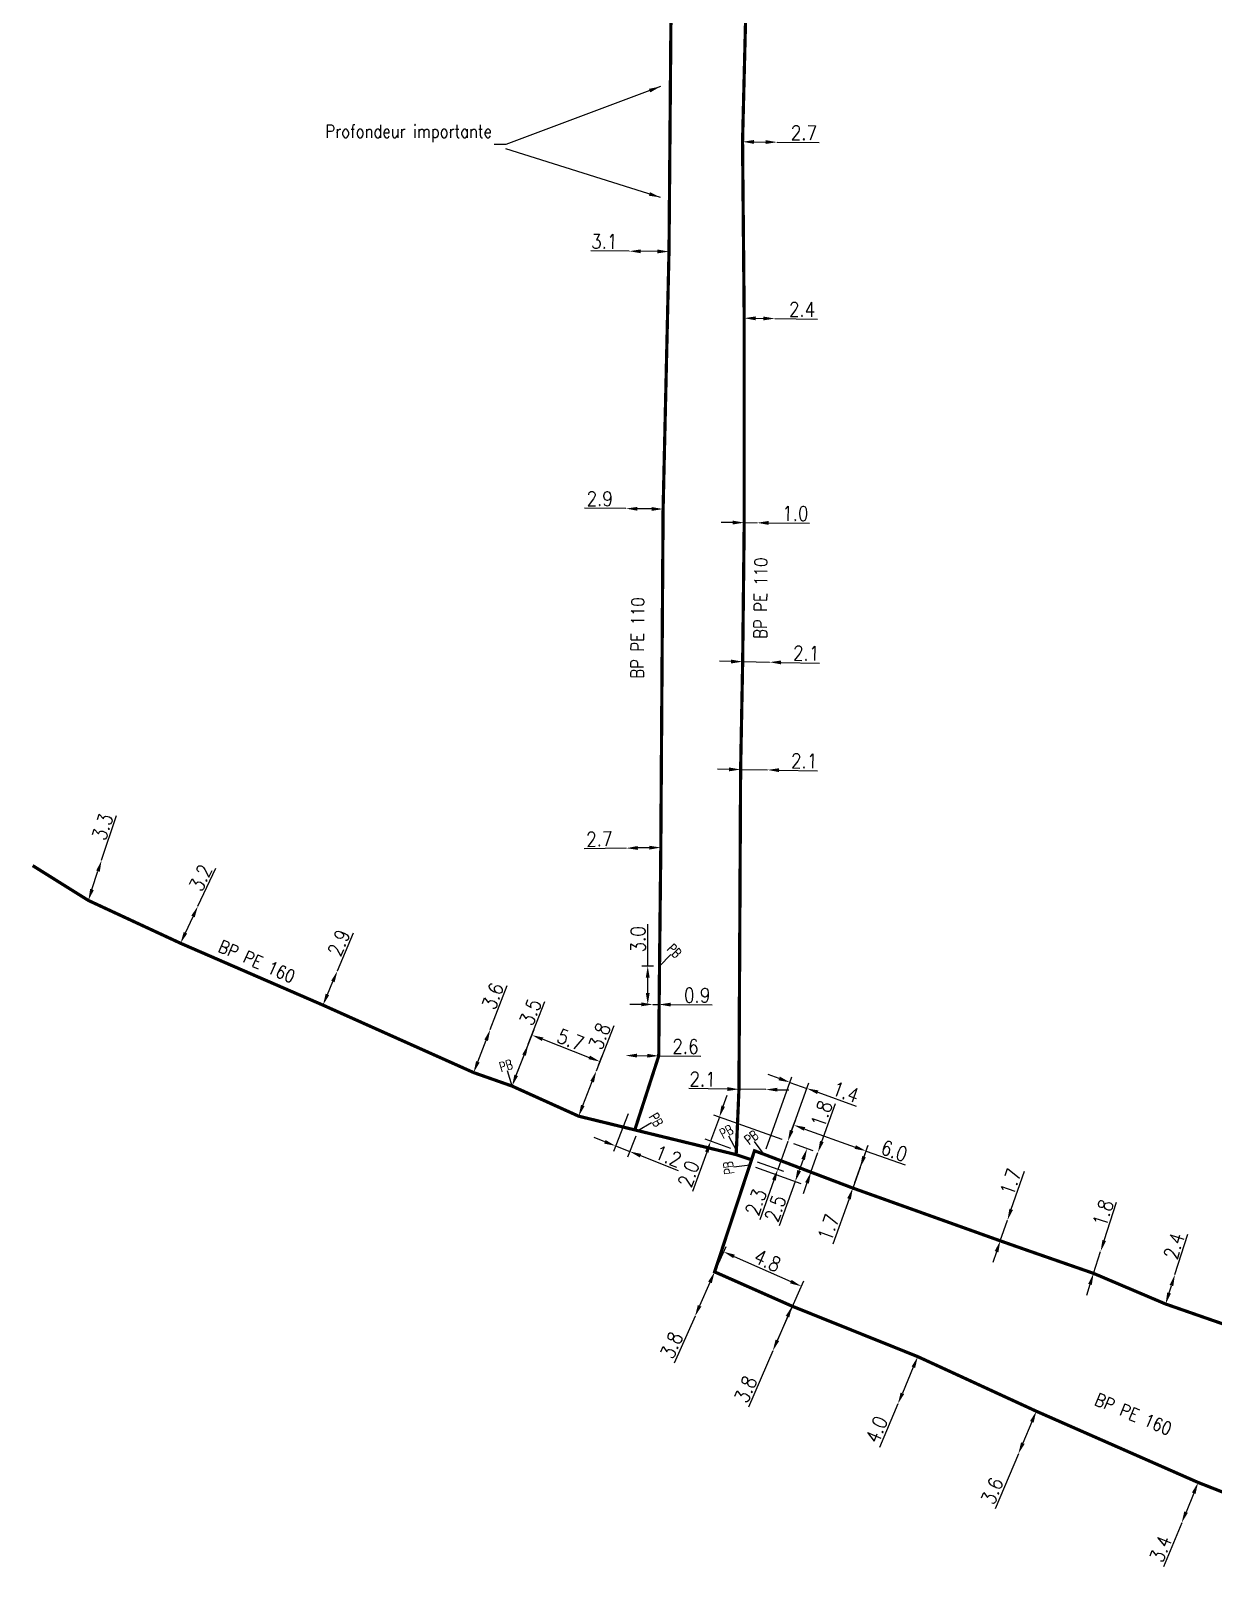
# Model space of a CAD drawing. Header units: millimetres. Extents: x 185000 to 186000, y 127990 to 129010.
# Drawn here: x 184999.9 to 185092.2, y 128389.4 to 128510.6 of the extents above; entities that cross this region are included whole.
import ezdxf
from ezdxf.enums import TextEntityAlignment as Align

# ---------------------------------------------------------------- set-up
doc = ezdxf.new("R2010")
doc.units = ezdxf.units.MM
doc.header["$PDMODE"] = 34
doc.linetypes.add('L_25_PE', pattern=[2000, 1000, 1000])
doc.layers.get('0').update_dxf_attribs({"linetype": 'CONTINUOUS'})
doc.layers.get('DEFPOINTS').update_dxf_attribs({"linetype": 'CONTINUOUS'})
doc.layers.add('L_150', color=1, linetype='CONTINUOUS')
doc.layers.add('L_340', color=7, linetype='CONTINUOUS')
doc.styles.add('G_ROMANS', font='ROMANS.SHX', dxfattribs={"width": 0.75})
doc.styles.get("Standard").update_dxf_attribs({"font": 'romans.shx', "width": 0.85})
doc.dimstyles.get("Standard").update_dxf_attribs({"dimtxt": 1.5, "dimasz": 1.2, "dimexe": 0.625, "dimexo": 0.625, "dimgap": 0.25, "dimtad": 1, "dimdec": 1, "dimzin": 0, "dimdsep": 46, "dimtxsty": 'Standard', "dimcen": -0.5, "dimadec": 0, "dimazin": 0, "dimtfac": 1, "dimtdec": 1, "dimtmove": 0, "dimatfit": 3, "dimfxl": 0, "dimtolj": 1, "dimtzin": 0, "dimarcsym": 0})

# ---------------------------------------------------------------- blocks, each defined once
blk = doc.blocks.new('*D400')
at = {"layer": 'DEFPOINTS', "color": 0, "linetype": 'Continuous', "transparency": 16777216}
for p in [(185089.16, 128413.53), (185089.16, 128413.53), (185088.43, 128411.24)]:
    blk.add_point(p, dxfattribs=at)
at = {"layer": 'L_150', "color": 0, "linetype": 'Continuous', "lineweight": -2, "transparency": 16777216}
for p, q in [((185089.16, 128413.53), (185090.18, 128416.7)), ((185088.7, 128412.1), (185088.89, 128412.67))]:
    blk.add_line(p, q, dxfattribs=at)
at = {"layer": 'L_150', "color": 0, "linetype": 'Continuous', "transparency": 16777216}
for points in [[(185088.74, 128412.72), (185089.03, 128412.63), (185089.16, 128413.53)], [(185088.56, 128412.15), (185088.85, 128412.06), (185088.43, 128411.24)]]:
    blk.add_solid(points, dxfattribs=at)
at = {"layer": 'L_150', "color": 0, "linetype": 'Continuous', "transparency": 16777216, "insert": (185089.09, 128415.77), "char_height": 1.125, "attachment_point": 5, "rotation": 72.2499}
blk.add_mtext('\\A1;2.4', dxfattribs=at)
blk = doc.blocks.new('*D401')
at = {"layer": 'DEFPOINTS', "color": 0, "linetype": 'Continuous', "transparency": 16777216}
for p in [(185083.36, 128415.34), (185083.36, 128415.34), (185082.81, 128413.63)]:
    blk.add_point(p, dxfattribs=at)
at = {"layer": 'L_150', "color": 0, "linetype": 'Continuous', "lineweight": -2, "transparency": 16777216}
for p, q in [((185083.64, 128416.2), (185084.61, 128419.18)), ((185082.81, 128413.63), (185083.36, 128415.34)), ((185082.53, 128412.77), (185082.25, 128411.91))]:
    blk.add_line(p, q, dxfattribs=at)
at = {"layer": 'L_150', "color": 0, "linetype": 'Continuous', "transparency": 16777216}
for points in [[(185083.5, 128416.24), (185083.78, 128416.15), (185083.36, 128415.34)], [(185082.39, 128412.82), (185082.67, 128412.72), (185082.81, 128413.63)]]:
    blk.add_solid(points, dxfattribs=at)
at = {"layer": 'L_150', "color": 0, "linetype": 'Continuous', "transparency": 16777216, "insert": (185083.55, 128418.35), "char_height": 1.125, "attachment_point": 5, "rotation": 72.0714}
blk.add_mtext('\\A1;1.8', dxfattribs=at)
blk = doc.blocks.new('*D402')
at = {"layer": 'DEFPOINTS', "color": 0, "linetype": 'Continuous', "transparency": 16777216}
for p in [(185076.09, 128417.78), (185076.09, 128417.78), (185075.53, 128416.17)]:
    blk.add_point(p, dxfattribs=at)
at = {"layer": 'L_150', "color": 0, "linetype": 'Continuous', "lineweight": -2, "transparency": 16777216}
for p, q in [((185076.38, 128418.63), (185077.41, 128421.6)), ((185075.53, 128416.17), (185076.09, 128417.78)), ((185075.23, 128415.32), (185074.94, 128414.47))]:
    blk.add_line(p, q, dxfattribs=at)
at = {"layer": 'L_150', "color": 0, "linetype": 'Continuous', "transparency": 16777216}
for points in [[(185076.24, 128418.68), (185076.52, 128418.58), (185076.09, 128417.78)], [(185075.09, 128415.37), (185075.38, 128415.27), (185075.53, 128416.17)]]:
    blk.add_solid(points, dxfattribs=at)
at = {"layer": 'L_150', "color": 0, "linetype": 'Continuous', "transparency": 16777216, "insert": (185076.33, 128420.78), "char_height": 1.125, "attachment_point": 5, "rotation": 70.883}
blk.add_mtext('\\A1;1.7', dxfattribs=at)
blk = doc.blocks.new('*D403')
at = {"layer": 'DEFPOINTS', "color": 0, "linetype": 'Continuous', "transparency": 16777216}
for p in [(185059.28, 128411.07), (185057.77, 128407.58), (185057.77, 128407.58)]:
    blk.add_point(p, dxfattribs=at)
at = {"layer": 'L_150', "color": 0, "linetype": 'Continuous', "lineweight": -2, "transparency": 16777216}
for p, q in [((185058.92, 128410.25), (185058.13, 128408.41)), ((185057.77, 128407.58), (185055.88, 128403.19))]:
    blk.add_line(p, q, dxfattribs=at)
at = {"layer": 'L_150', "color": 0, "linetype": 'Continuous', "transparency": 16777216}
for points in [[(185058.78, 128410.31), (185059.06, 128410.19), (185059.28, 128411.07)], [(185057.99, 128408.47), (185058.27, 128408.35), (185057.77, 128407.58)]]:
    blk.add_solid(points, dxfattribs=at)
at = {"layer": 'L_150', "color": 0, "linetype": 'Continuous', "transparency": 16777216, "insert": (185055.66, 128404.58), "char_height": 1.125, "attachment_point": 5, "rotation": 66.6491}
blk.add_mtext('\\A1;3.8', dxfattribs=at)
blk = doc.blocks.new('*D404')
at = {"layer": 'DEFPOINTS', "color": 0, "linetype": 'Continuous', "transparency": 16777216}
for p in [(185069.09, 128407.13), (185067.54, 128403.45), (185067.54, 128403.45)]:
    blk.add_point(p, dxfattribs=at)
at = {"layer": 'L_150', "color": 0, "linetype": 'Continuous', "lineweight": -2, "transparency": 16777216}
for p, q in [((185068.74, 128406.3), (185067.89, 128404.28)), ((185067.54, 128403.45), (185066.1, 128400.05))]:
    blk.add_line(p, q, dxfattribs=at)
at = {"layer": 'L_150', "color": 0, "linetype": 'Continuous', "transparency": 16777216}
for points in [[(185068.61, 128406.36), (185068.88, 128406.24), (185069.09, 128407.13)], [(185067.75, 128404.33), (185068.03, 128404.22), (185067.54, 128403.45)]]:
    blk.add_solid(points, dxfattribs=at)
at = {"layer": 'L_150', "color": 0, "linetype": 'Continuous', "transparency": 16777216, "insert": (185065.87, 128401.44), "char_height": 1.125, "attachment_point": 5, "rotation": 67.0928}
blk.add_mtext('\\A1;4.0', dxfattribs=at)
blk = doc.blocks.new('*D405')
at = {"layer": 'DEFPOINTS', "color": 0, "linetype": 'Continuous', "transparency": 16777216}
for p in [(185078.34, 128402.87), (185076.94, 128399.55), (185076.94, 128399.55)]:
    blk.add_point(p, dxfattribs=at)
at = {"layer": 'L_150', "color": 0, "linetype": 'Continuous', "lineweight": -2, "transparency": 16777216}
for p, q in [((185077.99, 128402.04), (185077.29, 128400.38)), ((185076.94, 128399.55), (185075.13, 128395.26))]:
    blk.add_line(p, q, dxfattribs=at)
at = {"layer": 'L_150', "color": 0, "linetype": 'Continuous', "transparency": 16777216}
for points in [[(185077.85, 128402.1), (185078.13, 128401.98), (185078.34, 128402.87)], [(185077.15, 128400.44), (185077.43, 128400.32), (185076.94, 128399.55)]]:
    blk.add_solid(points, dxfattribs=at)
at = {"layer": 'L_150', "color": 0, "linetype": 'Continuous', "transparency": 16777216, "insert": (185074.9, 128396.65), "char_height": 1.125, "attachment_point": 5, "rotation": 67.139}
blk.add_mtext('\\A1;3.6', dxfattribs=at)
blk = doc.blocks.new('*D555')
at = {"layer": 'DEFPOINTS', "color": 0, "linetype": 'Continuous', "transparency": 16777216}
for p in [(185035.72, 128432.67), (185034.42, 128429.31), (185034.42, 128429.31)]:
    blk.add_point(p, dxfattribs=at)
at = {"layer": 'L_150', "color": 0, "linetype": 'Continuous', "lineweight": -2, "transparency": 16777216}
for p, q in [((185035.72, 128432.67), (185037.05, 128436.11)), ((185034.75, 128430.15), (185035.4, 128431.83))]:
    blk.add_line(p, q, dxfattribs=at)
at = {"layer": 'L_150', "color": 0, "linetype": 'Continuous', "transparency": 16777216}
for points in [[(185035.26, 128431.88), (185035.54, 128431.77), (185035.72, 128432.67)], [(185034.61, 128430.2), (185034.89, 128430.09), (185034.42, 128429.31)]]:
    blk.add_solid(points, dxfattribs=at)
at = {"layer": 'L_150', "color": 0, "linetype": 'Continuous', "transparency": 16777216, "insert": (185035.92, 128435.27), "char_height": 1.125, "attachment_point": 5, "rotation": 68.8637}
blk.add_mtext('\\A1;3.6', dxfattribs=at)
blk = doc.blocks.new('*D556')
at = {"layer": 'DEFPOINTS', "color": 0, "linetype": 'Continuous', "transparency": 16777216}
for p in [(185023.79, 128437.24), (185023.79, 128437.24), (185022.66, 128434.57)]:
    blk.add_point(p, dxfattribs=at)
at = {"layer": 'L_150', "color": 0, "linetype": 'Continuous', "lineweight": -2, "transparency": 16777216}
for p, q in [((185023.79, 128437.24), (185025.05, 128440.22)), ((185023.01, 128435.4), (185023.43, 128436.41))]:
    blk.add_line(p, q, dxfattribs=at)
at = {"layer": 'L_150', "color": 0, "linetype": 'Continuous', "transparency": 16777216}
for points in [[(185023.3, 128436.47), (185023.57, 128436.35), (185023.79, 128437.24)], [(185022.87, 128435.46), (185023.14, 128435.34), (185022.66, 128434.57)]]:
    blk.add_solid(points, dxfattribs=at)
at = {"layer": 'L_150', "color": 0, "linetype": 'Continuous', "transparency": 16777216, "insert": (185023.9, 128439.43), "char_height": 1.125, "attachment_point": 5, "rotation": 67.0549}
blk.add_mtext('\\A1;2.9', dxfattribs=at)
blk = doc.blocks.new('*D557')
at = {"layer": 'DEFPOINTS', "color": 0, "linetype": 'Continuous', "transparency": 16777216}
for p in [(185012.9, 128442.3), (185012.9, 128442.3), (185011.54, 128439.4)]:
    blk.add_point(p, dxfattribs=at)
at = {"layer": 'L_150', "color": 0, "linetype": 'Continuous', "lineweight": -2, "transparency": 16777216}
for p, q in [((185012.9, 128442.3), (185014.3, 128445.26)), ((185011.92, 128440.22), (185012.52, 128441.48))]:
    blk.add_line(p, q, dxfattribs=at)
at = {"layer": 'L_150', "color": 0, "linetype": 'Continuous', "transparency": 16777216}
for points in [[(185012.38, 128441.55), (185012.65, 128441.42), (185012.9, 128442.3)], [(185011.79, 128440.28), (185012.06, 128440.15), (185011.54, 128439.4)]]:
    blk.add_solid(points, dxfattribs=at)
at = {"layer": 'L_150', "color": 0, "linetype": 'Continuous', "transparency": 16777216, "insert": (185013.11, 128444.51), "char_height": 1.125, "attachment_point": 5, "rotation": 64.7997}
blk.add_mtext('\\A1;3.2', dxfattribs=at)
blk = doc.blocks.new('*D558')
at = {"layer": 'DEFPOINTS', "color": 0, "linetype": 'Continuous', "transparency": 16777216}
for p in [(185005.38, 128445.88), (185005.38, 128445.88), (185004.35, 128442.74)]:
    blk.add_point(p, dxfattribs=at)
at = {"layer": 'L_150', "color": 0, "linetype": 'Continuous', "lineweight": -2, "transparency": 16777216}
for p, q in [((185005.38, 128445.88), (185006.54, 128449.38)), ((185004.63, 128443.6), (185005.1, 128445.02))]:
    blk.add_line(p, q, dxfattribs=at)
at = {"layer": 'L_150', "color": 0, "linetype": 'Continuous', "transparency": 16777216}
for points in [[(185004.96, 128445.07), (185005.24, 128444.98), (185005.38, 128445.88)], [(185004.49, 128443.65), (185004.77, 128443.55), (185004.35, 128442.74)]]:
    blk.add_solid(points, dxfattribs=at)
at = {"layer": 'L_150', "color": 0, "linetype": 'Continuous', "transparency": 16777216, "insert": (185005.46, 128448.49), "char_height": 1.125, "attachment_point": 5, "rotation": 71.7434}
blk.add_mtext('\\A1;3.3', dxfattribs=at)
blk = doc.blocks.new('*D572')
at = {"layer": 'DEFPOINTS', "color": 0, "linetype": 'Continuous', "transparency": 16777216}
for p in [(185046.57, 128493.42), (185046.57, 128493.42), (185049.67, 128493.39)]:
    blk.add_point(p, dxfattribs=at)
at = {"layer": 'L_150', "color": 0, "linetype": 'Continuous', "lineweight": -2, "transparency": 16777216}
for p, q in [((185046.57, 128493.42), (185043.57, 128493.44)), ((185048.77, 128493.4), (185047.47, 128493.41))]:
    blk.add_line(p, q, dxfattribs=at)
at = {"layer": 'L_150', "color": 0, "linetype": 'Continuous', "transparency": 16777216}
for points in [[(185047.47, 128493.56), (185047.47, 128493.26), (185046.57, 128493.42)], [(185048.77, 128493.55), (185048.77, 128493.25), (185049.67, 128493.39)]]:
    blk.add_solid(points, dxfattribs=at)
at = {"layer": 'L_150', "color": 0, "linetype": 'Continuous', "transparency": 16777216, "insert": (185044.62, 128494.18), "char_height": 1.125, "attachment_point": 5, "rotation": 359.6004}
blk.add_mtext('\\A1;3.1', dxfattribs=at)
blk = doc.blocks.new('*D573')
at = {"layer": 'DEFPOINTS', "color": 0, "linetype": 'Continuous', "transparency": 16777216}
for p in [(185046.31, 128473.33), (185046.31, 128473.33), (185049.21, 128473.29)]:
    blk.add_point(p, dxfattribs=at)
at = {"layer": 'L_150', "color": 0, "linetype": 'Continuous', "lineweight": -2, "transparency": 16777216}
for p, q in [((185046.31, 128473.33), (185043.08, 128473.36)), ((185048.31, 128473.3), (185047.21, 128473.31))]:
    blk.add_line(p, q, dxfattribs=at)
at = {"layer": 'L_150', "color": 0, "linetype": 'Continuous', "transparency": 16777216}
for points in [[(185047.21, 128473.46), (185047.21, 128473.16), (185046.31, 128473.33)], [(185048.31, 128473.45), (185048.31, 128473.15), (185049.21, 128473.29)]]:
    blk.add_solid(points, dxfattribs=at)
at = {"layer": 'L_150', "color": 0, "linetype": 'Continuous', "transparency": 16777216, "insert": (185044.26, 128474.1), "char_height": 1.125, "attachment_point": 5, "rotation": 359.3082}
blk.add_mtext('\\A1;2.9', dxfattribs=at)
blk = doc.blocks.new('*D574')
at = {"layer": 'DEFPOINTS', "color": 0, "linetype": 'Continuous', "transparency": 16777216}
for p in [(185046.33, 128446.82), (185046.33, 128446.82), (185049.03, 128446.87)]:
    blk.add_point(p, dxfattribs=at)
at = {"layer": 'L_150', "color": 0, "linetype": 'Continuous', "lineweight": -2, "transparency": 16777216}
for p, q in [((185046.33, 128446.82), (185043.06, 128446.77)), ((185048.13, 128446.86), (185047.23, 128446.84))]:
    blk.add_line(p, q, dxfattribs=at)
at = {"layer": 'L_150', "color": 0, "linetype": 'Continuous', "transparency": 16777216}
for points in [[(185047.23, 128446.99), (185047.24, 128446.69), (185046.33, 128446.82)], [(185048.13, 128447.01), (185048.14, 128446.71), (185049.03, 128446.87)]]:
    blk.add_solid(points, dxfattribs=at)
at = {"layer": 'L_150', "color": 0, "linetype": 'Continuous', "transparency": 16777216, "insert": (185044.23, 128447.54), "char_height": 1.125, "attachment_point": 5, "rotation": 0.9675}
blk.add_mtext('\\A1;2.7', dxfattribs=at)
blk = doc.blocks.new('*D828')
at = {"layer": 'DEFPOINTS', "color": 0, "linetype": 'Continuous', "transparency": 16777216}
for p in [(185055.26, 128452.96), (185057.36, 128452.93), (185057.36, 128452.93)]:
    blk.add_point(p, dxfattribs=at)
at = {"layer": 'L_150', "color": 0, "linetype": 'Continuous', "lineweight": -2, "transparency": 16777216}
for p, q in [((185054.36, 128452.97), (185053.46, 128452.99)), ((185055.26, 128452.96), (185057.36, 128452.93)), ((185058.26, 128452.91), (185061.26, 128452.87))]:
    blk.add_line(p, q, dxfattribs=at)
at = {"layer": 'L_150', "color": 0, "linetype": 'Continuous', "transparency": 16777216}
for points in [[(185054.36, 128453.12), (185054.36, 128452.82), (185055.26, 128452.96)], [(185058.26, 128453.06), (185058.26, 128452.76), (185057.36, 128452.93)]]:
    blk.add_solid(points, dxfattribs=at)
at = {"layer": 'L_150', "color": 0, "linetype": 'Continuous', "transparency": 16777216, "insert": (185060.22, 128453.63), "char_height": 1.125, "attachment_point": 5, "rotation": 359.1173}
blk.add_mtext('\\A1;2.1', dxfattribs=at)
blk = doc.blocks.new('*D829')
at = {"layer": 'DEFPOINTS', "color": 0, "linetype": 'Continuous', "transparency": 16777216}
for p in [(185055.42, 128461.38), (185057.52, 128461.34), (185057.52, 128461.34)]:
    blk.add_point(p, dxfattribs=at)
at = {"layer": 'L_150', "color": 0, "linetype": 'Continuous', "lineweight": -2, "transparency": 16777216}
for p, q in [((185054.52, 128461.39), (185053.62, 128461.41)), ((185055.42, 128461.38), (185057.52, 128461.34)), ((185058.42, 128461.32), (185061.42, 128461.27))]:
    blk.add_line(p, q, dxfattribs=at)
at = {"layer": 'L_150', "color": 0, "linetype": 'Continuous', "transparency": 16777216}
for points in [[(185054.52, 128461.54), (185054.51, 128461.24), (185055.42, 128461.38)], [(185058.42, 128461.47), (185058.41, 128461.17), (185057.52, 128461.34)]]:
    blk.add_solid(points, dxfattribs=at)
at = {"layer": 'L_150', "color": 0, "linetype": 'Continuous', "transparency": 16777216, "insert": (185060.38, 128462.04), "char_height": 1.125, "attachment_point": 5, "rotation": 359.0107}
blk.add_mtext('\\A1;2.1', dxfattribs=at)
blk = doc.blocks.new('*D830')
at = {"layer": 'DEFPOINTS', "color": 0, "linetype": 'Continuous', "transparency": 16777216}
for p in [(185055.54, 128472.23), (185056.54, 128472.22), (185056.54, 128472.22)]:
    blk.add_point(p, dxfattribs=at)
at = {"layer": 'L_150', "color": 0, "linetype": 'Continuous', "lineweight": -2, "transparency": 16777216}
for p, q in [((185054.64, 128472.24), (185053.74, 128472.24)), ((185055.54, 128472.23), (185056.54, 128472.22)), ((185057.44, 128472.21), (185060.64, 128472.18))]:
    blk.add_line(p, q, dxfattribs=at)
at = {"layer": 'L_150', "color": 0, "linetype": 'Continuous', "transparency": 16777216}
for points in [[(185054.64, 128472.39), (185054.64, 128472.09), (185055.54, 128472.23)], [(185057.44, 128472.36), (185057.44, 128472.06), (185056.54, 128472.22)]]:
    blk.add_solid(points, dxfattribs=at)
at = {"layer": 'L_150', "color": 0, "linetype": 'Continuous', "transparency": 16777216, "insert": (185059.53, 128472.94), "char_height": 1.125, "attachment_point": 5, "rotation": 359.4473}
blk.add_mtext('\\A1;1.0', dxfattribs=at)
blk = doc.blocks.new('*D831')
at = {"layer": 'DEFPOINTS', "color": 0, "linetype": 'Continuous', "transparency": 16777216}
for p in [(185055.54, 128488.19), (185057.94, 128488.16), (185057.94, 128488.16)]:
    blk.add_point(p, dxfattribs=at)
at = {"layer": 'L_150', "color": 0, "linetype": 'Continuous', "lineweight": -2, "transparency": 16777216}
for p, q in [((185056.44, 128488.18), (185057.04, 128488.17)), ((185057.94, 128488.16), (185061.26, 128488.11))]:
    blk.add_line(p, q, dxfattribs=at)
at = {"layer": 'L_150', "color": 0, "linetype": 'Continuous', "transparency": 16777216}
for points in [[(185056.44, 128488.33), (185056.43, 128488.03), (185055.54, 128488.19)], [(185057.04, 128488.32), (185057.03, 128488.02), (185057.94, 128488.16)]]:
    blk.add_solid(points, dxfattribs=at)
at = {"layer": 'L_150', "color": 0, "linetype": 'Continuous', "transparency": 16777216, "insert": (185060.06, 128488.88), "char_height": 1.125, "attachment_point": 5, "rotation": 359.1974}
blk.add_mtext('\\A1;2.4', dxfattribs=at)
blk = doc.blocks.new('*D832')
at = {"layer": 'DEFPOINTS', "color": 0, "linetype": 'Continuous', "transparency": 16777216}
for p in [(185055.41, 128501.96), (185058.11, 128501.93), (185058.11, 128501.93)]:
    blk.add_point(p, dxfattribs=at)
at = {"layer": 'L_150', "color": 0, "linetype": 'Continuous', "lineweight": -2, "transparency": 16777216}
for p, q in [((185056.31, 128501.95), (185057.21, 128501.94)), ((185058.11, 128501.93), (185061.38, 128501.9))]:
    blk.add_line(p, q, dxfattribs=at)
at = {"layer": 'L_150', "color": 0, "linetype": 'Continuous', "transparency": 16777216}
for points in [[(185056.31, 128502.1), (185056.31, 128501.8), (185055.41, 128501.96)], [(185057.21, 128502.09), (185057.21, 128501.79), (185058.11, 128501.93)]]:
    blk.add_solid(points, dxfattribs=at)
at = {"layer": 'L_150', "color": 0, "linetype": 'Continuous', "transparency": 16777216, "insert": (185060.2, 128502.66), "char_height": 1.125, "attachment_point": 5, "rotation": 359.3843}
blk.add_mtext('\\A1;2.7', dxfattribs=at)
blk = doc.blocks.new('*D841')
at = {"layer": 'DEFPOINTS', "color": 0, "linetype": 'Continuous', "transparency": 16777216}
for p in [(185044, 128429.44), (185044, 128429.44), (185042.62, 128425.9)]:
    blk.add_point(p, dxfattribs=at)
at = {"layer": 'L_150', "color": 0, "linetype": 'Continuous', "lineweight": -2, "transparency": 16777216}
for p, q in [((185044, 128429.44), (185045.38, 128432.98)), ((185042.94, 128426.74), (185043.67, 128428.6))]:
    blk.add_line(p, q, dxfattribs=at)
at = {"layer": 'L_150', "color": 0, "linetype": 'Continuous', "transparency": 16777216}
for points in [[(185043.53, 128428.65), (185043.81, 128428.54), (185044, 128429.44)], [(185042.8, 128426.79), (185043.08, 128426.68), (185042.62, 128425.9)]]:
    blk.add_solid(points, dxfattribs=at)
at = {"layer": 'L_150', "color": 0, "linetype": 'Continuous', "transparency": 16777216, "insert": (185044.25, 128432.14), "char_height": 1.125, "attachment_point": 5, "rotation": 68.6968}
blk.add_mtext('\\A1;3.8', dxfattribs=at)
blk = doc.blocks.new('L_340_13')
at = {"color": 0, "linetype": 'Continuous', "flags": 128}
blk.add_lwpolyline([(0, 0), (0, 1.25)], dxfattribs=at)
at = {"color": 0, "linetype": 'Continuous', "style": 'G_ROMANS', "width": 0.75}
blk.add_text('PB', height=0.75, dxfattribs=at).set_placement((0, 1.66), align=Align.MIDDLE)
at = {"color": 0, "linetype": 'Continuous', "width": 0.75, "flags": 3}
for tag, p in [('DEF_LEG', (0, -10)), ('DEF_COUP', (0, -12.5)), ('DEF_TYPE', (0, -15))]:
    blk.add_attdef(tag, text='', height=1.2, dxfattribs=at).set_placement(p, align=Align.MIDDLE)
blk = doc.blocks.new('*D842')
at = {"layer": 'DEFPOINTS', "color": 0, "linetype": 'Continuous', "transparency": 16777216}
for p in [(185046.27, 128430.63), (185046.27, 128430.63), (185048.87, 128430.61)]:
    blk.add_point(p, dxfattribs=at)
at = {"layer": 'L_150', "color": 0, "linetype": 'Continuous', "lineweight": -2, "transparency": 16777216}
for p, q in [((185047.17, 128430.63), (185047.97, 128430.62)), ((185048.87, 128430.61), (185052.15, 128430.58))]:
    blk.add_line(p, q, dxfattribs=at)
at = {"layer": 'L_150', "color": 0, "linetype": 'Continuous', "transparency": 16777216}
for points in [[(185047.17, 128430.78), (185047.17, 128430.48), (185046.27, 128430.63)], [(185047.97, 128430.77), (185047.97, 128430.47), (185048.87, 128430.61)]]:
    blk.add_solid(points, dxfattribs=at)
at = {"layer": 'L_150', "color": 0, "linetype": 'Continuous', "transparency": 16777216, "insert": (185050.96, 128431.34), "char_height": 1.125, "attachment_point": 5, "rotation": 359.48}
blk.add_mtext('\\A1;2.6', dxfattribs=at)
blk = doc.blocks.new('*D843')
at = {"layer": 'DEFPOINTS', "color": 0, "linetype": 'Continuous', "transparency": 16777216}
for p in [(185046.65, 128426.52), (185047.24, 128424.77), (185045.5, 128423.58)]:
    blk.add_point(p, dxfattribs=at)
at = {"layer": 'L_340', "color": 0, "linetype": 'Continuous', "lineweight": -2, "transparency": 16777216}
for p, q in [((185046.48, 128426.08), (185045.33, 128423.14)), ((185047.07, 128424.33), (185046.44, 128422.71)), ((185044.66, 128423.9), (185043.82, 128424.23)), ((185045.5, 128423.58), (185046.61, 128423.14)), ((185047.45, 128422.82), (185050.38, 128421.67))]:
    blk.add_line(p, q, dxfattribs=at)
at = {"layer": 'L_340', "color": 0, "linetype": 'Continuous', "transparency": 16777216}
for points in [[(185044.72, 128424.04), (185044.61, 128423.76), (185045.5, 128423.58)], [(185047.5, 128422.96), (185047.39, 128422.68), (185046.61, 128423.14)]]:
    blk.add_solid(points, dxfattribs=at)
at = {"layer": 'L_340', "color": 0, "linetype": 'Continuous', "transparency": 16777216, "insert": (185049.61, 128422.78), "char_height": 1.125, "attachment_point": 5, "rotation": 338.6968}
blk.add_mtext('\\A1;1.2', dxfattribs=at)
blk = doc.blocks.new('*D844')
at = {"layer": 'DEFPOINTS', "color": 0, "linetype": 'Continuous', "transparency": 16777216}
for p in [(185048.93, 128437.62), (185048.01, 128434.62), (185048.41, 128434.62)]:
    blk.add_point(p, dxfattribs=at)
at = {"layer": 'L_340', "color": 0, "linetype": 'Continuous', "lineweight": -2, "transparency": 16777216}
for p, q in [((185048.01, 128437.62), (185048.01, 128440.9)), ((185048.46, 128437.62), (185047.55, 128437.62)), ((185048.01, 128435.52), (185048.01, 128436.72)), ((185047.94, 128434.62), (185047.55, 128434.62))]:
    blk.add_line(p, q, dxfattribs=at)
at = {"layer": 'L_340', "color": 0, "linetype": 'Continuous', "transparency": 16777216}
for points in [[(185047.86, 128436.72), (185048.16, 128436.72), (185048.01, 128437.62)], [(185047.86, 128435.52), (185048.16, 128435.52), (185048.01, 128434.62)]]:
    blk.add_solid(points, dxfattribs=at)
at = {"layer": 'L_340', "color": 0, "linetype": 'Continuous', "transparency": 16777216, "insert": (185047.26, 128439.71), "char_height": 1.125, "attachment_point": 5, "rotation": 90}
blk.add_mtext('\\A1;3.0', dxfattribs=at)
blk = doc.blocks.new('*D845')
at = {"layer": 'DEFPOINTS', "color": 0, "linetype": 'Continuous', "transparency": 16777216}
for p in [(185060.43, 128428.07), (185058.95, 128423.92), (185057.1, 128422.92)]:
    blk.add_point(p, dxfattribs=at)
at = {"layer": 'L_340', "color": 0, "linetype": 'Continuous', "lineweight": -2, "transparency": 16777216}
for p, q in [((185058.27, 128428.85), (185057.42, 128429.15)), ((185057.26, 128423.36), (185059.27, 128428.98)), ((185059.1, 128424.36), (185060.59, 128428.51)), ((185059.11, 128428.54), (185060.43, 128428.07)), ((185061.28, 128427.77), (185064.28, 128426.69))]:
    blk.add_line(p, q, dxfattribs=at)
at = {"layer": 'L_340', "color": 0, "linetype": 'Continuous', "transparency": 16777216}
for points in [[(185058.32, 128428.99), (185058.22, 128428.7), (185059.11, 128428.54)], [(185061.33, 128427.91), (185061.23, 128427.63), (185060.43, 128428.07)]]:
    blk.add_solid(points, dxfattribs=at)
at = {"layer": 'L_340', "color": 0, "linetype": 'Continuous', "transparency": 16777216, "insert": (185063.46, 128427.78), "char_height": 1.125, "attachment_point": 5, "rotation": 340.2993}
blk.add_mtext('\\A1;1.4', dxfattribs=at)
blk = doc.blocks.new('*D846')
at = {"layer": 'DEFPOINTS', "color": 0, "linetype": 'Continuous', "transparency": 16777216}
for p in [(185053.6, 128425.83), (185054.93, 128423.23), (185058.95, 128423.92)]:
    blk.add_point(p, dxfattribs=at)
at = {"layer": 'L_340', "color": 0, "linetype": 'Continuous', "lineweight": -2, "transparency": 16777216}
for p, q in [((185053.9, 128426.68), (185054.2, 128427.53)), ((185053.6, 128425.83), (185052.92, 128423.95)), ((185058.51, 128424.07), (185053.16, 128425.99)), ((185052.62, 128423.1), (185051.51, 128420.01)), ((185054.49, 128423.39), (185052.48, 128424.11))]:
    blk.add_line(p, q, dxfattribs=at)
at = {"layer": 'L_340', "color": 0, "linetype": 'Continuous', "transparency": 16777216}
for points in [[(185053.76, 128426.73), (185054.04, 128426.63), (185053.6, 128425.83)], [(185052.48, 128423.15), (185052.76, 128423.05), (185052.92, 128423.95)]]:
    blk.add_solid(points, dxfattribs=at)
at = {"layer": 'L_340', "color": 0, "linetype": 'Continuous', "transparency": 16777216, "insert": (185051.21, 128421.39), "char_height": 1.125, "attachment_point": 5, "rotation": 70.2993}
blk.add_mtext('\\A1;2.0', dxfattribs=at)
blk = doc.blocks.new('*D847')
at = {"layer": 'DEFPOINTS', "color": 0, "linetype": 'Continuous', "transparency": 16777216}
for p in [(185055.13, 128428), (185057.23, 128427.98), (185057.23, 128427.98)]:
    blk.add_point(p, dxfattribs=at)
at = {"layer": 'L_150', "color": 0, "linetype": 'Continuous', "lineweight": -2, "transparency": 16777216}
for p, q in [((185054.23, 128428.02), (185051.22, 128428.05)), ((185057.23, 128427.98), (185055.13, 128428)), ((185058.13, 128427.97), (185059.03, 128427.95))]:
    blk.add_line(p, q, dxfattribs=at)
at = {"layer": 'L_150', "color": 0, "linetype": 'Continuous', "transparency": 16777216}
for points in [[(185054.23, 128428.17), (185054.23, 128427.87), (185055.13, 128428)], [(185058.13, 128428.12), (185058.13, 128427.82), (185057.23, 128427.98)]]:
    blk.add_solid(points, dxfattribs=at)
at = {"layer": 'L_150', "color": 0, "linetype": 'Continuous', "transparency": 16777216, "insert": (185052.29, 128428.79), "char_height": 1.125, "attachment_point": 5, "rotation": 359.271}
blk.add_mtext('\\A1;2.1', dxfattribs=at)
blk = doc.blocks.new('*D848')
at = {"layer": 'DEFPOINTS', "color": 0, "linetype": 'Continuous', "transparency": 16777216}
for p in [(185059.41, 128425.21), (185058.95, 128423.92), (185064.02, 128420.29)]:
    blk.add_point(p, dxfattribs=at)
at = {"layer": 'L_150', "color": 0, "linetype": 'Continuous', "lineweight": -2, "transparency": 16777216}
for p, q in [((185059.1, 128424.36), (185059.57, 128425.65)), ((185060.26, 128424.9), (185064.21, 128423.49)), ((185064.18, 128420.73), (185065.21, 128423.63)), ((185065.05, 128423.18), (185068.1, 128422.09))]:
    blk.add_line(p, q, dxfattribs=at)
at = {"layer": 'L_150', "color": 0, "linetype": 'Continuous', "transparency": 16777216}
for points in [[(185060.31, 128425.04), (185060.21, 128424.76), (185059.41, 128425.21)], [(185064.26, 128423.63), (185064.16, 128423.35), (185065.05, 128423.18)]]:
    blk.add_solid(points, dxfattribs=at)
at = {"layer": 'L_150', "color": 0, "linetype": 'Continuous', "transparency": 16777216, "insert": (185067.26, 128423.19), "char_height": 1.125, "attachment_point": 5, "rotation": 340.2993}
blk.add_mtext('\\A1;6.0', dxfattribs=at)
blk = doc.blocks.new('*D849')
at = {"layer": 'DEFPOINTS', "color": 0, "linetype": 'Continuous', "transparency": 16777216}
for p in [(185064.59, 128421.89), (185064.59, 128421.89), (185064.02, 128420.29)]:
    blk.add_point(p, dxfattribs=at)
at = {"layer": 'L_150', "color": 0, "linetype": 'Continuous', "lineweight": -2, "transparency": 16777216}
for p, q in [((185064.9, 128422.74), (185065.2, 128423.59)), ((185064.59, 128421.89), (185064.02, 128420.29)), ((185063.72, 128419.45), (185062.45, 128415.91))]:
    blk.add_line(p, q, dxfattribs=at)
at = {"layer": 'L_150', "color": 0, "linetype": 'Continuous', "transparency": 16777216}
for points in [[(185064.75, 128422.79), (185065.04, 128422.69), (185064.59, 128421.89)], [(185063.58, 128419.5), (185063.86, 128419.4), (185064.02, 128420.29)]]:
    blk.add_solid(points, dxfattribs=at)
at = {"layer": 'L_150', "color": 0, "linetype": 'Continuous', "transparency": 16777216, "insert": (185062.12, 128417.22), "char_height": 1.125, "attachment_point": 5, "rotation": 70.2993}
blk.add_mtext('\\A1;1.7', dxfattribs=at)
blk = doc.blocks.new('*D850')
at = {"layer": 'DEFPOINTS', "color": 0, "linetype": 'Continuous', "transparency": 16777216}
for p in [(185053.23, 128413.75), (185051.7, 128410.28), (185051.7, 128410.28)]:
    blk.add_point(p, dxfattribs=at)
at = {"layer": 'L_150', "color": 0, "linetype": 'Continuous', "lineweight": -2, "transparency": 16777216}
for p, q in [((185052.87, 128412.93), (185052.06, 128411.1)), ((185051.7, 128410.28), (185050.08, 128406.63))]:
    blk.add_line(p, q, dxfattribs=at)
at = {"layer": 'L_150', "color": 0, "linetype": 'Continuous', "transparency": 16777216}
for points in [[(185052.73, 128412.99), (185053.01, 128412.87), (185053.23, 128413.75)], [(185051.92, 128411.16), (185052.2, 128411.04), (185051.7, 128410.28)]]:
    blk.add_solid(points, dxfattribs=at)
at = {"layer": 'L_150', "color": 0, "linetype": 'Continuous', "transparency": 16777216, "insert": (185049.87, 128408.02), "char_height": 1.125, "attachment_point": 5, "rotation": 66.1074}
blk.add_mtext('\\A1;3.8', dxfattribs=at)
blk = doc.blocks.new('*D72')
at = {"layer": 'DEFPOINTS', "color": 0, "linetype": 'Continuous', "transparency": 16777216}
for p in [(185048.41, 128434.62), (185048.9, 128434.62), (185048.9, 128434.62)]:
    blk.add_point(p, dxfattribs=at)
at = {"layer": 'L_150', "color": 0, "linetype": 'Continuous', "lineweight": -2, "transparency": 16777216}
for p, q in [((185047.51, 128434.63), (185046.61, 128434.63)), ((185048.41, 128434.62), (185048.9, 128434.62)), ((185049.8, 128434.61), (185053.03, 128434.58))]:
    blk.add_line(p, q, dxfattribs=at)
at = {"layer": 'L_150', "color": 0, "linetype": 'Continuous', "transparency": 16777216}
for points in [[(185047.51, 128434.78), (185047.51, 128434.48), (185048.41, 128434.62)], [(185049.8, 128434.76), (185049.8, 128434.46), (185048.9, 128434.62)]]:
    blk.add_solid(points, dxfattribs=at)
at = {"layer": 'L_150', "color": 0, "linetype": 'Continuous', "transparency": 16777216, "insert": (185051.87, 128435.34), "char_height": 1.125, "attachment_point": 5, "rotation": 359.5382}
blk.add_mtext('\\A1;0.9', dxfattribs=at)
blk = doc.blocks.new('*D73')
at = {"layer": 'DEFPOINTS', "color": 0, "linetype": 'Continuous', "transparency": 16777216}
for p in [(185061.3, 128423.07), (185061.3, 128423.07), (185060.75, 128421.53)]:
    blk.add_point(p, dxfattribs=at)
at = {"layer": 'L_150', "color": 0, "linetype": 'Continuous', "lineweight": -2, "transparency": 16777216}
for p, q in [((185061.6, 128423.92), (185062.66, 128426.88)), ((185060.75, 128421.53), (185061.3, 128423.07)), ((185060.44, 128420.69), (185060.14, 128419.84))]:
    blk.add_line(p, q, dxfattribs=at)
at = {"layer": 'L_150', "color": 0, "linetype": 'Continuous', "transparency": 16777216}
for points in [[(185061.46, 128423.97), (185061.74, 128423.87), (185061.3, 128423.07)], [(185060.3, 128420.74), (185060.59, 128420.64), (185060.75, 128421.53)]]:
    blk.add_solid(points, dxfattribs=at)
at = {"layer": 'L_150', "color": 0, "linetype": 'Continuous', "transparency": 16777216, "insert": (185061.58, 128426.08), "char_height": 1.125, "attachment_point": 5, "rotation": 70.2993}
blk.add_mtext('\\A1;1.8', dxfattribs=at)
blk = doc.blocks.new('*D74')
at = {"layer": 'DEFPOINTS', "color": 0, "linetype": 'Continuous', "transparency": 16777216}
for p in [(185058.95, 128423.92), (185060.45, 128423.38), (185055.97, 128422.07)]:
    blk.add_point(p, dxfattribs=at)
at = {"layer": 'L_340', "color": 0, "linetype": 'Continuous', "lineweight": -2, "transparency": 16777216}
for p, q in [((185059.39, 128423.76), (185060.89, 128423.22)), ((185056.41, 128421.91), (185059.96, 128420.64)), ((185060.14, 128422.53), (185059.82, 128421.65)), ((185059.52, 128420.8), (185058.28, 128417.33))]:
    blk.add_line(p, q, dxfattribs=at)
at = {"layer": 'L_340', "color": 0, "linetype": 'Continuous', "transparency": 16777216}
for points in [[(185060, 128422.58), (185060.28, 128422.48), (185060.45, 128423.38)], [(185059.68, 128421.7), (185059.97, 128421.6), (185059.52, 128420.8)]]:
    blk.add_solid(points, dxfattribs=at)
at = {"layer": 'L_340', "color": 0, "linetype": 'Continuous', "transparency": 16777216, "insert": (185057.97, 128418.7), "char_height": 1.125, "attachment_point": 5, "rotation": 70.2993}
blk.add_mtext('\\A1;2.5', dxfattribs=at)
blk = doc.blocks.new('*D75')
at = {"layer": 'DEFPOINTS', "color": 0, "linetype": 'Continuous', "transparency": 16777216}
for p in [(185053.23, 128413.75), (185060.01, 128412.62), (185057.77, 128407.58)]:
    blk.add_point(p, dxfattribs=at)
at = {"layer": 'L_150', "color": 0, "linetype": 'Continuous', "lineweight": -2, "transparency": 16777216}
for p, q in [((185053.42, 128414.18), (185054.12, 128415.74)), ((185054.75, 128414.95), (185059.18, 128412.99)), ((185057.96, 128408.01), (185060.2, 128413.05))]:
    blk.add_line(p, q, dxfattribs=at)
at = {"layer": 'L_150', "color": 0, "linetype": 'Continuous', "transparency": 16777216}
for points in [[(185054.81, 128415.09), (185054.69, 128414.81), (185053.93, 128415.32)], [(185059.24, 128413.12), (185059.12, 128412.85), (185060.01, 128412.62)]]:
    blk.add_solid(points, dxfattribs=at)
at = {"layer": 'L_150', "color": 0, "linetype": 'Continuous', "transparency": 16777216, "insert": (185057.36, 128414.62), "char_height": 1.125, "attachment_point": 5, "rotation": 336.1074}
blk.add_mtext('\\A1;4.8', dxfattribs=at)
blk = doc.blocks.new('*D316')
at = {"layer": 'DEFPOINTS', "color": 0, "linetype": 'Continuous', "transparency": 16777216}
for p in [(185090.97, 128397.31), (185089.69, 128394.16), (185089.69, 128394.16)]:
    blk.add_point(p, dxfattribs=at)
at = {"layer": 'L_150', "color": 0, "linetype": 'Continuous', "lineweight": -2, "transparency": 16777216}
for p, q in [((185090.63, 128396.47), (185090.03, 128394.99)), ((185089.69, 128394.16), (185088.28, 128390.72))]:
    blk.add_line(p, q, dxfattribs=at)
at = {"layer": 'L_150', "color": 0, "linetype": 'Continuous', "transparency": 16777216}
for points in [[(185090.49, 128396.53), (185090.77, 128396.42), (185090.97, 128397.31)], [(185089.89, 128395.05), (185090.17, 128394.94), (185089.69, 128394.16)]]:
    blk.add_solid(points, dxfattribs=at)
at = {"layer": 'L_150', "color": 0, "linetype": 'Continuous', "transparency": 16777216, "insert": (185088.05, 128392.13), "char_height": 1.125, "attachment_point": 5, "rotation": 67.7764}
blk.add_mtext('\\A1;3.4', dxfattribs=at)
blk = doc.blocks.new('*D317')
at = {"layer": 'DEFPOINTS', "color": 0, "linetype": 'Continuous', "transparency": 16777216}
for p in [(185058.94, 128423.92), (185058.95, 128423.92), (185056.11, 128422.49)]:
    blk.add_point(p, dxfattribs=at)
at = {"layer": 'L_150', "color": 0, "linetype": 'Continuous', "lineweight": -2, "transparency": 16777216}
for p, q in [((185059.24, 128424.77), (185059.55, 128425.61)), ((185058.94, 128423.92), (185058.16, 128421.75)), ((185058.51, 128424.07), (185058.5, 128424.08)), ((185056.55, 128422.33), (185058.6, 128421.6)), ((185057.86, 128420.91), (185056.75, 128417.82))]:
    blk.add_line(p, q, dxfattribs=at)
at = {"layer": 'L_150', "color": 0, "linetype": 'Continuous', "transparency": 16777216}
for points in [[(185059.1, 128424.82), (185059.38, 128424.72), (185058.94, 128423.92)], [(185057.72, 128420.96), (185058, 128420.86), (185058.16, 128421.75)]]:
    blk.add_solid(points, dxfattribs=at)
at = {"layer": 'L_150', "color": 0, "linetype": 'Continuous', "transparency": 16777216, "insert": (185056.45, 128419.19), "char_height": 1.125, "attachment_point": 5, "rotation": 70.2993}
blk.add_mtext('\\A1;2.3', dxfattribs=at)
blk = doc.blocks.new('*D318')
at = {"layer": 'DEFPOINTS', "color": 0, "linetype": 'Continuous', "transparency": 16777216}
for p in [(185044, 128429.44), (185044.28, 128430.16), (185037.42, 128428.25)]:
    blk.add_point(p, dxfattribs=at)
at = {"layer": 'L_340', "color": 0, "linetype": 'Continuous', "lineweight": -2, "transparency": 16777216}
for p, q in [((185037.59, 128428.68), (185039.14, 128432.67)), ((185039.81, 128431.9), (185043.44, 128430.49)), ((185044.17, 128429.87), (185044.45, 128430.6))]:
    blk.add_line(p, q, dxfattribs=at)
at = {"layer": 'L_340', "color": 0, "linetype": 'Continuous', "transparency": 16777216}
for points in [[(185039.86, 128432.04), (185039.75, 128431.77), (185038.97, 128432.23)], [(185043.5, 128430.63), (185043.39, 128430.35), (185044.28, 128430.16)]]:
    blk.add_solid(points, dxfattribs=at)
at = {"layer": 'L_340', "color": 0, "linetype": 'Continuous', "transparency": 16777216, "insert": (185041.98, 128431.86), "char_height": 1.125, "attachment_point": 5, "rotation": 338.6968}
blk.add_mtext('\\A1;5.7', dxfattribs=at)
blk = doc.blocks.new('*D319')
at = {"layer": 'DEFPOINTS', "color": 0, "linetype": 'Continuous', "transparency": 16777216}
for p in [(185038.69, 128431.51), (185038.69, 128431.51), (185037.42, 128428.25)]:
    blk.add_point(p, dxfattribs=at)
at = {"layer": 'L_340', "color": 0, "linetype": 'Continuous', "lineweight": -2, "transparency": 16777216}
for p, q in [((185038.69, 128431.51), (185039.99, 128434.86)), ((185037.74, 128429.09), (185038.36, 128430.67))]:
    blk.add_line(p, q, dxfattribs=at)
at = {"layer": 'L_340', "color": 0, "linetype": 'Continuous', "transparency": 16777216}
for points in [[(185038.22, 128430.72), (185038.5, 128430.62), (185038.69, 128431.51)], [(185037.6, 128429.14), (185037.88, 128429.03), (185037.42, 128428.25)]]:
    blk.add_solid(points, dxfattribs=at)
at = {"layer": 'L_340', "color": 0, "linetype": 'Continuous', "transparency": 16777216, "insert": (185038.86, 128434.02), "char_height": 1.125, "attachment_point": 5, "rotation": 68.6968}
blk.add_mtext('\\A1;3.5', dxfattribs=at)

msp = doc.modelspace()

# ---------------------------------------------------------------- linework, layer by layer
at = {"layer": 'L_150', "linetype": 'L_25_PE', "const_width": 0.25, "flags": 128}
for points in [[(185047, 128424.83), (185048.87, 128430.61), (185048.9, 128434.62), (185048.93, 128437.62), (185049.03, 128446.87), (185049.03, 128446.87), (185049.21, 128473.29), (185049.67, 128493.39), (185049.98, 128530.44), (185050.2, 128544.37), (185050.22, 128558.5), (185050.41, 128572.33), (185050.54, 128606.16), (185050.77, 128626.76), (185050.92, 128640.44), (185051.29, 128660.86), (185051.54, 128673.11), (185051.78, 128679.11), (185051.94, 128690.11), (185052.13, 128697.11), (185052.13, 128697.11), (185052.23, 128698.17)], [(185057.01, 128621.82), (185056.8, 128608.92), (185056.55, 128596.96), (185056.44, 128584.27), (185056.26, 128571.21), (185056.29, 128554.29), (185055.79, 128537.36), (185055.88, 128520.79), (185055.41, 128501.96), (185055.54, 128488.19), (185055.54, 128472.23), (185055.42, 128461.38), (185055.26, 128452.96), (185055.13, 128428), (185054.93, 128423.23), (185054.91, 128422.9), (185054.91, 128422.9), (185056.11, 128422.5)]]:
    msp.add_lwpolyline(points, dxfattribs=at)
msp.add_lwpolyline([(185054.91, 128422.9), (185047.24, 128424.77), (185047, 128424.83), (185042.62, 128425.9), (185037.42, 128428.25), (185034.43, 128429.3, -0.012162), (185034.41, 128429.31), (185022.66, 128434.57), (185011.54, 128439.4), (185004.35, 128442.74), (185000, 128445.46)], format="xyb", dxfattribs=at)
msp.add_lwpolyline([(185057.1, 128422.92), (185060.75, 128421.53), (185064.02, 128420.29), (185075.53, 128416.17), (185077.55, 128415.46), (185082.81, 128413.63), (185088.43, 128411.24), (185093.55, 128409.46), (185099.26, 128407.11), (185104.8, 128404.65), (185110.59, 128402.04), (185116.07, 128399.44), (185121.66, 128396.79), (185127.55, 128394.46), (185128.26, 128393.26), (185129.4, 128392.89), (185132.1, 128392), (185127.27, 128381.84), (185126.33, 128382.18), (185123.87, 128383.5), (185118.67, 128386.28), (185111.6, 128389.2), (185090.97, 128397.31), (185078.34, 128402.87), (185069.09, 128407.13), (185059.28, 128411.07), (185053.23, 128413.75), (185055.97, 128422.07), (185056.11, 128422.49), (185056.34, 128423.2), (185056.34, 128423.2), (185056.34, 128423.2)], close=True, dxfattribs=at)

# ---------------------------------------------------------------- block references
at = {"layer": 'L_340'}
for p, rotation in [((185048.93, 128437.62), 315.5042064703539), ((185037.42, 128428.25), 16.75094015280382), ((185047.24, 128424.77), 300.7846680466254), ((185054.93, 128423.23), 28.11210557170078), ((185057.1, 128422.92), 36.93006075254798), ((185055.97, 128422.07), 97.31144724418829)]:
    msp.add_blockref('L_340_13', p, dxfattribs=dict(at, rotation=rotation))

# ---------------------------------------------------------------- texts
at = {"layer": 'L_150', "linetype": 'Continuous', "width": 0.85}
for s, rotation, p in [('BP PE 110', 89.5394, (185056.82, 128466.34)), ('BP PE 110', 89.5394, (185047.21, 128463.23)), ('BP PE 160', 336.5056, (185017.5, 128437.98)), ('BP PE 160', 337.3249, (185085.91, 128402.64))]:
    msp.add_text(s, height=1, rotation=rotation, dxfattribs=at).set_placement(p, align=Align.MIDDLE)
at = {"layer": 'L_150', "linetype": 'Continuous', "insert": (185035.85, 128502.61), "char_height": 1, "attachment_point": 6}
msp.add_mtext('Profondeur importante', dxfattribs=at)

# ---------------------------------------------------------------- dimensions: what is measured, and where the dimension line sits
at = {"layer": 'L_150', "linetype": 'Continuous'}
for base, p1, p2, angle, override, picture, middle, dimtype in [((185058.11, 128501.93), (185055.41, 128501.96), (185058.11, 128501.93), 179.3843, {"dimscale": 0.75}, '*D832', (185060.2, 128501.91), 160), ((185046.57, 128493.42), (185049.67, 128493.39), (185046.57, 128493.42), 359.6004, {"dimscale": 0.75}, '*D572', (185044.62, 128493.43), 160), ((185057.94, 128488.16), (185055.54, 128488.19), (185057.94, 128488.16), 179.1974, {"dimscale": 0.75}, '*D831', (185060.05, 128488.13), 160), ((185046.31, 128473.33), (185049.21, 128473.29), (185046.31, 128473.33), 359.3082, {"dimscale": 0.75}, '*D573', (185044.25, 128473.35), 160), ((185056.54, 128472.22), (185055.54, 128472.23), (185056.54, 128472.22), 179.4473, {"dimscale": 0.75}, '*D830', (185059.52, 128472.19), 160), ((185057.52, 128461.34), (185055.42, 128461.38), (185057.52, 128461.34), 179.0107, {"dimscale": 0.75}, '*D829', (185060.37, 128461.29), 160), ((185057.36, 128452.93), (185055.26, 128452.96), (185057.36, 128452.93), 179.1173, {"dimscale": 0.75}, '*D828', (185060.21, 128452.88), 160), ((185005.38, 128445.88), (185004.35, 128442.74), (185005.38, 128445.88), 251.7434, {"dimscale": 0.75}, '*D558', (185006.17, 128448.25), 160), ((185046.33, 128446.82), (185049.03, 128446.87), (185046.33, 128446.82), 0.9675, {"dimscale": 0.75}, '*D574', (185044.24, 128446.79), 160), ((185012.9, 128442.3), (185011.54, 128439.4), (185012.9, 128442.3), 244.7997, {"dimscale": 0.75}, '*D557', (185013.79, 128444.19), 160), ((185023.79, 128437.24), (185022.66, 128434.57), (185023.79, 128437.24), 247.0549, {"dimscale": 0.75}, '*D556', (185024.59, 128439.14), 160), ((185034.42, 128429.31), (185035.72, 128432.67), (185034.42, 128429.31), 248.8637, {"dimscale": 0.75}, '*D555', (185036.62, 128435), 161), ((185044, 128429.44), (185042.62, 128425.9), (185044, 128429.44), 248.6968, {"dimscale": 0.75}, '*D841', (185044.95, 128431.87), 160), ((185046.27, 128430.63), (185048.87, 128430.61), (185046.27, 128430.63), 359.48, {"dimscale": 0.75}, '*D842', (185050.96, 128430.59), 160), ((185057.23, 128427.98), (185055.13, 128428), (185057.23, 128427.98), 179.271, {"dimscale": 0.75}, '*D847', (185052.28, 128428.04), 160), ((185058.94, 128423.92), (185056.11, 128422.49), (185058.95, 128423.92), 250.2993, {"dimscale": 0.75, "dimatfit": 0}, '*D317', (185057.16, 128418.94), 160), ((185059.41, 128425.21), (185064.02, 128420.29), (185058.95, 128423.92), 340.2993, {"dimscale": 0.75}, '*D848', (185067, 128422.49), 160), ((185064.59, 128421.89), (185064.02, 128420.29), (185064.59, 128421.89), 250.2993, {"dimscale": 0.75}, '*D849', (185062.83, 128416.97), 160), ((185076.09, 128417.78), (185075.53, 128416.17), (185076.09, 128417.78), 70.883, {"dimscale": 0.75}, '*D402', (185077.04, 128420.54), 161), ((185083.36, 128415.34), (185082.81, 128413.63), (185083.36, 128415.34), 72.0714, {"dimscale": 0.75}, '*D401', (185084.26, 128418.12), 161), ((185089.16, 128413.53), (185088.43, 128411.24), (185089.16, 128413.53), 72.2499, {"dimscale": 0.75}, '*D400', (185089.81, 128415.54), 161), ((185051.7, 128410.28), (185053.23, 128413.75), (185051.7, 128410.28), 66.1074, {"dimscale": 0.75}, '*D850', (185050.56, 128407.72), 160), ((185057.77, 128407.58), (185059.28, 128411.07), (185057.77, 128407.58), 246.6491, {"dimscale": 0.75}, '*D403', (185056.35, 128404.28), 161), ((185067.54, 128403.45), (185069.09, 128407.13), (185067.54, 128403.45), 247.0928, {"dimscale": 0.75}, '*D404', (185066.56, 128401.14), 161), ((185076.94, 128399.55), (185078.34, 128402.87), (185076.94, 128399.55), 247.139, {"dimscale": 0.75}, '*D405', (185075.59, 128396.36), 161), ((185089.69, 128394.16), (185090.97, 128397.31), (185089.69, 128394.16), 67.7764, {"dimscale": 0.75}, '*D316', (185088.74, 128391.85), 160)]:
    dim = msp.add_linear_dim(base=base, p1=p1, p2=p2, angle=angle, dimstyle='Standard', override=override, dxfattribs=at)
    dim.commit()
    dim.dimension.update_dxf_attribs({"geometry": picture, "text_midpoint": middle, "dimtype": dimtype})
for base, p1, p2, angle, text, picture, middle, dimtype in [((185048.9, 128434.62), (185048.41, 128434.62), (185048.9, 128434.62), 359.5382, '0.9', '*D72', (185051.87, 128434.59), 161), ((185061.3, 128423.07), (185060.75, 128421.53), (185061.3, 128423.07), 250.2993, '1.8', '*D73', (185062.28, 128425.82), 160), ((185060.01, 128412.62), (185053.23, 128413.75), (185057.77, 128407.58), 156.1074, '4.8', '*D75', (185057.05, 128413.93), 160)]:
    dim = msp.add_linear_dim(base=base, p1=p1, p2=p2, angle=angle, text=text, dimstyle='Standard', override={"dimscale": 0.75}, dxfattribs=at)
    dim.commit()
    dim.dimension.update_dxf_attribs({"geometry": picture, "text_midpoint": middle, "dimtype": dimtype})
at = {"layer": 'L_340', "linetype": 'Continuous'}
for base, p1, p2, angle, override, picture, middle in [((185048.01, 128434.62), (185048.93, 128437.62), (185048.41, 128434.62), 90, {"dimscale": 0.75}, '*D844', (185048.01, 128439.71)), ((185038.69, 128431.51), (185037.42, 128428.25), (185038.69, 128431.51), 248.6968, {"dimscale": 0.75}, '*D319', (185039.56, 128433.75)), ((185044.28, 128430.16), (185037.42, 128428.25), (185044, 128429.44), 158.6968, {"dimscale": 0.75, "dimatfit": 0}, '*D318', (185041.71, 128431.16)), ((185060.43, 128428.07), (185057.1, 128422.92), (185058.95, 128423.92), 160.2993, {"dimscale": 0.75}, '*D845', (185063.21, 128427.08)), ((185053.6, 128425.83), (185054.93, 128423.23), (185058.95, 128423.92), 250.2993, {"dimscale": 0.75}, '*D846', (185051.92, 128421.13)), ((185045.5, 128423.58), (185047.24, 128424.77), (185046.65, 128426.52), 338.6968, {"dimscale": 0.75}, '*D843', (185049.33, 128422.08))]:
    dim = msp.add_linear_dim(base=base, p1=p1, p2=p2, angle=angle, dimstyle='Standard', override=override, dxfattribs=at)
    dim.commit()
    dim.dimension.update_dxf_attribs({"geometry": picture, "text_midpoint": middle, "dimtype": 160})
dim = msp.add_linear_dim(base=(185060.45, 128423.38), p1=(185055.97, 128422.07), p2=(185058.95, 128423.92), angle=250.2993, text='2.5', dimstyle='Standard', override={"dimscale": 0.75}, dxfattribs=at)
dim.commit()
dim.dimension.update_dxf_attribs({"geometry": '*D74', "text_midpoint": (185058.68, 128418.45), "dimtype": 160})

# ---------------------------------------------------------------- leaders
at = {"layer": 'L_150', "linetype": 'Continuous'}
for points in [[(185049, 128506.27), (185036.93, 128501.75), (185036.03, 128501.75)], [(185049, 128497.62), (185036.93, 128501.42)]]:
    msp.add_leader(points, dimstyle='Standard', override={"dimscale": 0.75}, dxfattribs=at)

doc.saveas('drawing.dxf')
